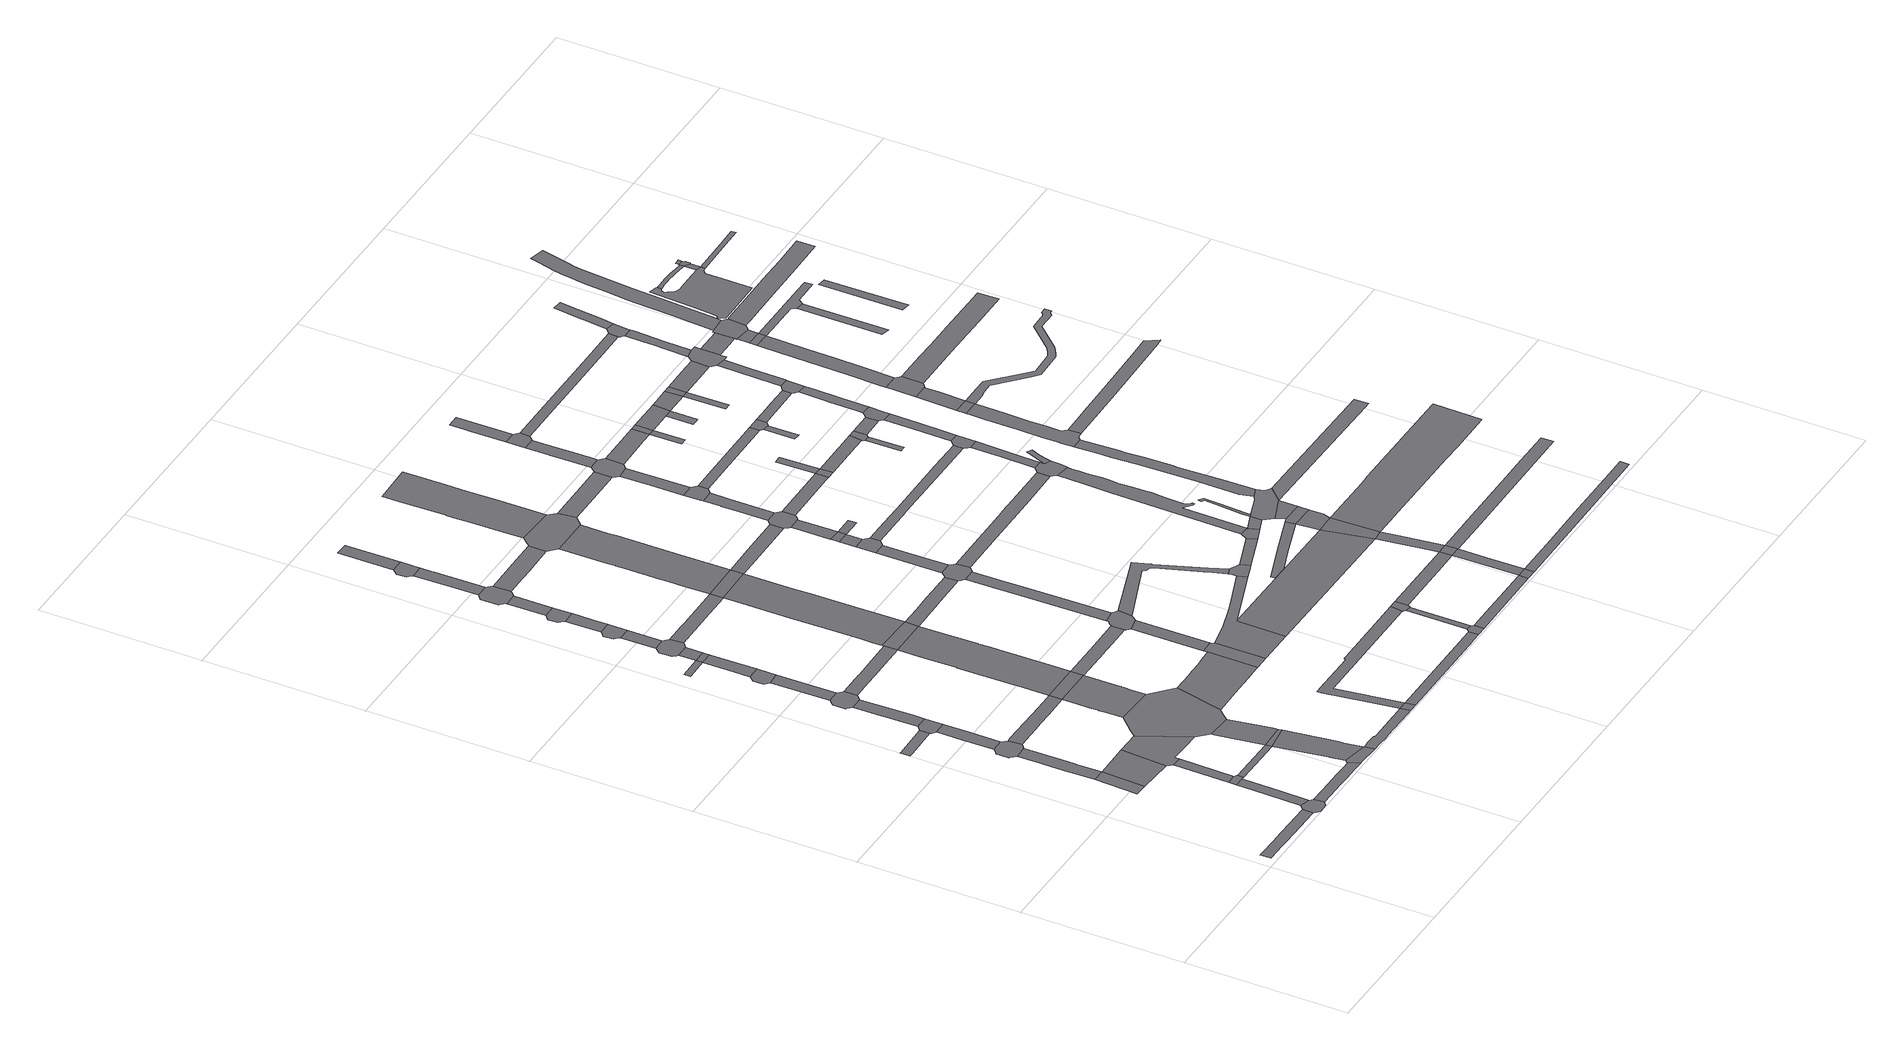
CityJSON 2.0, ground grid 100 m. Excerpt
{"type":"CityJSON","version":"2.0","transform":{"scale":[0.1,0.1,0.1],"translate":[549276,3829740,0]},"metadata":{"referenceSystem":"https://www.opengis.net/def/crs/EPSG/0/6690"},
"CityObjects":{
"road1":{"type":"Road","attributes":{"RoadStructureAttribute.sectionType":"1"},"geometry":[{"type":"MultiSurface","lod":"1","boundaries":[[[0,1,2,3,4,5,6,7,8,9,10,11,12]]]}]},
"road2":{"type":"Road","geometry":[{"type":"MultiSurface","lod":"1","boundaries":[[[13,14,15,12,11,16,17,18,19,20,21,22]]]}]},
"road3":{"type":"Road","geometry":[{"type":"MultiSurface","lod":"1","boundaries":[[[23,24,25,26,27]]]}]},
"road4":{"type":"Road","attributes":{"RoadStructureAttribute.sectionType":"1"},"geometry":[{"type":"MultiSurface","lod":"1","boundaries":[[[28,29,13,22,30,31]]]}]},
"road5":{"type":"Road","attributes":{"RoadStructureAttribute.sectionType":"1"},"geometry":[{"type":"MultiSurface","lod":"1","boundaries":[[[32,33,34,35,36,37,38,39,40,41,23,27]]]}]},
"road6":{"type":"Road","attributes":{"function":"2","RoadStructureAttribute.sectionType":"1"},"geometry":[{"type":"MultiSurface","lod":"1","boundaries":[[[27,26,42,43]]]}]},
"road7":{"type":"Road","attributes":{"RoadStructureAttribute.sectionType":"1"},"geometry":[{"type":"MultiSurface","lod":"1","boundaries":[[[44,45,46,47,48,49]]]}]},
"road8":{"type":"Road","geometry":[{"type":"MultiSurface","lod":"1","boundaries":[[[50,51,52,53,28,31,54,55,56]]]}]},
"road9":{"type":"Road","geometry":[{"type":"MultiSurface","lod":"1","boundaries":[[[57,58,59,60,61,62,36,35,63,64,65]]]}]},
"road10":{"type":"Road","attributes":{"RoadStructureAttribute.sectionType":"1"},"geometry":[{"type":"MultiSurface","lod":"1","boundaries":[[[66,53,52,67]]]}]},
"road11":{"type":"Road","attributes":{"RoadStructureAttribute.sectionType":"1"},"geometry":[{"type":"MultiSurface","lod":"1","boundaries":[[[68,69,70,21,20,71,72,73,74,75,76,77]]]}]},
"road12":{"type":"Road","attributes":{"RoadStructureAttribute.sectionType":"1"},"geometry":[{"type":"MultiSurface","lod":"1","boundaries":[[[78,79,80,81,58,57,82,83]]]}]},
"road13":{"type":"Road","geometry":[{"type":"MultiSurface","lod":"1","boundaries":[[[84,85,44,49,86,78,83,87]]]}]},
"road14":{"type":"Road","attributes":{"RoadStructureAttribute.sectionType":"1"},"geometry":[{"type":"MultiSurface","lod":"1","boundaries":[[[56,55,88,89]]]}]},
"road15":{"type":"Road","geometry":[{"type":"MultiSurface","lod":"1","boundaries":[[[43,42,90,91,66,67,92,93,94,95]]]}]},
"road16":{"type":"Road","attributes":{"RoadStructureAttribute.sectionType":"1"},"geometry":[{"type":"MultiSurface","lod":"1","boundaries":[[[96,97,98,99,100,101,102,103,104,84,87]]]}]},
"road17":{"type":"Road","geometry":[{"type":"MultiSurface","lod":"1","boundaries":[[[105,106,107,108,109,110,111,99,98,112,113,114]]]}]},
"road18":{"type":"Road","attributes":{"RoadStructureAttribute.sectionType":"1"},"geometry":[{"type":"MultiSurface","lod":"1","boundaries":[[[115,116,117,65,64,118,119,120,121,122,123]]]}]},
"road19":{"type":"Road","geometry":[{"type":"MultiSurface","lod":"1","boundaries":[[[124,125,126,77,76,127,128,129,130]]]}]},
"road20":{"type":"Road","attributes":{"RoadStructureAttribute.sectionType":"1"},"geometry":[{"type":"MultiSurface","lod":"1","boundaries":[[[131,132,133,134,135,107,106]]]}]},
"road21":{"type":"Road","attributes":{"RoadStructureAttribute.sectionType":"1"},"geometry":[{"type":"MultiSurface","lod":"1","boundaries":[[[136,137,138,139,140,88,141,142,143,124,130]]]}]},
"road22":{"type":"Road","geometry":[{"type":"MultiSurface","lod":"1","boundaries":[[[144,89,88,140]]]}]},
"road23":{"type":"Road","geometry":[{"type":"MultiSurface","lod":"1","boundaries":[[[145,146,147,148,149,135,134,150]]]}]},
"road24":{"type":"Road","attributes":{"RoadStructureAttribute.sectionType":"1"},"geometry":[{"type":"MultiSurface","lod":"1","boundaries":[[[151,152,153,89,144,154,155]]]}]},
"road25":{"type":"Road","geometry":[{"type":"MultiSurface","lod":"1","boundaries":[[[156,157,158,159,160,161]]]}]},
"road26":{"type":"Road","geometry":[{"type":"MultiSurface","lod":"1","boundaries":[[[162,163,95,94,151,155,164,165,166,167,168,169]]]}]},
"road27":{"type":"Road","attributes":{"RoadStructureAttribute.sectionType":"1"},"geometry":[{"type":"MultiSurface","lod":"1","boundaries":[[[161,170,171,145,150,172,173]]]}]},
"road28":{"type":"Road","geometry":[{"type":"MultiSurface","lod":"1","boundaries":[[[156,161,173,174]]]}]},
"road29":{"type":"Road","attributes":{"RoadStructureAttribute.sectionType":"1"},"geometry":[{"type":"MultiSurface","lod":"1","boundaries":[[[175,176,177,156,174]]]}]},
"road30":{"type":"Road","attributes":{"RoadStructureAttribute.sectionType":"1"},"geometry":[{"type":"MultiSurface","lod":"1","boundaries":[[[178,179,180,181,182,183,114,113,184,185,186,187,188]]]}]},
"road31":{"type":"Road","geometry":[{"type":"MultiSurface","lod":"1","boundaries":[[[189,190,191,192,193,194,176,175,195,196,197]]]}]},
"road32":{"type":"Road","attributes":{"RoadStructureAttribute.sectionType":"1"},"geometry":[{"type":"MultiSurface","lod":"1","boundaries":[[[122,198,199,200,201,202,203,162,169,204,205,206,207,208,209,210]]]}]},
"road33":{"type":"Road","attributes":{"RoadStructureAttribute.sectionType":"1"},"geometry":[{"type":"MultiSurface","lod":"1","boundaries":[[[211,212,213,214,215,128,127,216,217,218,219,220,221,222,223]]]}]},
"road34":{"type":"Road","attributes":{"RoadStructureAttribute.sectionType":"1"},"geometry":[{"type":"MultiSurface","lod":"1","boundaries":[[[224,190,189,225]]]}]},
"road35":{"type":"Road","geometry":[{"type":"MultiSurface","lod":"1","boundaries":[[[123,122,210,226]]]}]},
"road36":{"type":"Road","geometry":[{"type":"MultiSurface","lod":"1","boundaries":[[[227,228,229,230,231,232,224,225,233]]]}]},
"road37":{"type":"Road","attributes":{"RoadStructureAttribute.sectionType":"1"},"geometry":[{"type":"MultiSurface","lod":"1","boundaries":[[[234,235,236,237,238,239,227,233]]]}]},
"road38":{"type":"Road","geometry":[{"type":"MultiSurface","lod":"1","boundaries":[[[240,241,242,243,244,245,246,247,238,237]]]}]},
"road39":{"type":"Road","attributes":{"RoadStructureAttribute.sectionType":"1"},"geometry":[{"type":"MultiSurface","lod":"1","boundaries":[[[248,249,250,251,252,253,254,255,187,256,257,258,259,260,261,262,263,123,226]]]}]},
"road40":{"type":"Road","geometry":[{"type":"MultiSurface","lod":"1","boundaries":[[[223,222,264,265]]]}]},
"road41":{"type":"Road","attributes":{"RoadStructureAttribute.sectionType":"1"},"geometry":[{"type":"MultiSurface","lod":"1","boundaries":[[[266,267,268,243,242]]]}]},
"road42":{"type":"Road","attributes":{"function":"2","RoadStructureAttribute.sectionType":"1"},"geometry":[{"type":"MultiSurface","lod":"1","boundaries":[[[269,270,271,272,273,274,275,276,167,166,277,278,279,280,281,282]]]}]},
"road43":{"type":"Road","attributes":{"RoadStructureAttribute.sectionType":"1"},"geometry":[{"type":"MultiSurface","lod":"1","boundaries":[[[283,284,285,286,197,196,287,288,289,290,291,292]]]}]},
"road44":{"type":"Road","geometry":[{"type":"MultiSurface","lod":"1","boundaries":[[[293,294,295,296,297,298,299,268,267,300,301,302,303,304,305]]]}]},
"road45":{"type":"Road","geometry":[{"type":"MultiSurface","lod":"1","boundaries":[[[306,188,187,255,307]]]}]},
"road46":{"type":"Road","attributes":{"RoadStructureAttribute.sectionType":"1"},"geometry":[{"type":"MultiSurface","lod":"1","boundaries":[[[308,309,310,311,312,293,305]]]}]},
"road47":{"type":"Road","attributes":{"RoadStructureAttribute.sectionType":"1"},"geometry":[{"type":"MultiSurface","lod":"1","boundaries":[[[313,314,315,316,317,226,210,318,319,320,321,322,323]]]}]},
"road48":{"type":"Road","geometry":[{"type":"MultiSurface","lod":"1","boundaries":[[[324,325,326,327,328,329,330,311,310]]]}]},
"road49":{"type":"Road","attributes":{"RoadStructureAttribute.sectionType":"1"},"geometry":[{"type":"MultiSurface","lod":"1","boundaries":[[[331,332,333,334,335,336,337,338,291,339,340,341,342,343,344,306,307]]]}]},
"road50":{"type":"Road","attributes":{"RoadStructureAttribute.sectionType":"1"},"geometry":[{"type":"MultiSurface","lod":"1","boundaries":[[[345,346,326,325,347,348]]]}]},
"road51":{"type":"Road","geometry":[{"type":"MultiSurface","lod":"1","boundaries":[[[349,282,281,350,351,352,353]]]}]},
"road52":{"type":"Road","attributes":{"RoadStructureAttribute.sectionType":"1"},"geometry":[{"type":"MultiSurface","lod":"1","boundaries":[[[354,302,301,355,356,357,358,359,360]]]}]},
"road53":{"type":"Road","attributes":{"RoadStructureAttribute.sectionType":"1"},"geometry":[{"type":"MultiSurface","lod":"1","boundaries":[[[361,265,264,362,363,364,365]]]}]},
"road54":{"type":"Road","attributes":{"RoadStructureAttribute.sectionType":"1"},"geometry":[{"type":"MultiSurface","lod":"1","boundaries":[[[366,367,349,353]]]}]},
"road55":{"type":"Road","attributes":{"RoadStructureAttribute.sectionType":"1"},"geometry":[{"type":"MultiSurface","lod":"1","boundaries":[[[368,369,370,371,372,373,374,375,376,377,223,265,378,379,380,381]]]}]},
"road56":{"type":"Road","geometry":[{"type":"MultiSurface","lod":"1","boundaries":[[[382,292,291,338]]]}]},
"road57":{"type":"Road","attributes":{"RoadStructureAttribute.sectionType":"1"},"geometry":[{"type":"MultiSurface","lod":"1","boundaries":[[[383,384,385,386,307,255,387,388,389]]]}]},
"road58":{"type":"Road","geometry":[{"type":"MultiSurface","lod":"1","boundaries":[[[390,391,392,393,394,395,323,322,396,367,366,397,398,399]]]}]},
"road59":{"type":"Road","attributes":{"RoadStructureAttribute.sectionType":"1"},"geometry":[{"type":"MultiSurface","lod":"1","boundaries":[[[400,401,402,403,404,405,406,407,408,292,382,409,410,411,412]]]}]},
"road60":{"type":"Road","attributes":{"RoadStructureAttribute.sectionType":"1"},"geometry":[{"type":"MultiSurface","lod":"1","boundaries":[[[413,414,415,416,417,418,392,391]]]}]},
"road61":{"type":"Road","attributes":{"RoadStructureAttribute.sectionType":"1"},"geometry":[{"type":"MultiSurface","lod":"1","boundaries":[[[419,420,421,422,423,351,350,424,425,426,427]]]}]},
"road62":{"type":"Road","geometry":[{"type":"MultiSurface","lod":"1","boundaries":[[[428,429,430,360,359,431,400,412,432,433,434,435,436,437]]]}]},
"road63":{"type":"Road","geometry":[{"type":"MultiSurface","lod":"1","boundaries":[[[438,439,440,441,442,443,444,383,389,445,446,416,415,447,448,449]]]}]},
"road64":{"type":"Road","attributes":{"RoadStructureAttribute.sectionType":"1"},"geometry":[{"type":"MultiSurface","lod":"1","boundaries":[[[450,451,382,338,452,453,454,455,456,457]]]}]},
"road65":{"type":"Road","geometry":[{"type":"MultiSurface","lod":"1","boundaries":[[[458,459,365,364,460,461,462,463]]]}]},
"road66":{"type":"Road","attributes":{"RoadStructureAttribute.sectionType":"1"},"geometry":[{"type":"MultiSurface","lod":"1","boundaries":[[[464,465,440,439,466,467,468]]]}]},
"road67":{"type":"Road","attributes":{"RoadStructureAttribute.sectionType":"1"},"geometry":[{"type":"MultiSurface","lod":"1","boundaries":[[[469,470,471,472,473,474,475,476,399,398,477,478,479,480,481,482,483,484,485,486,487,488]]]}]},
"road68":{"type":"Road","attributes":{"RoadStructureAttribute.sectionType":"1"},"geometry":[{"type":"MultiSurface","lod":"1","boundaries":[[[489,458,463,490]]]}]},
"road69":{"type":"Road","attributes":{"RoadStructureAttribute.sectionType":"1"},"geometry":[{"type":"MultiSurface","lod":"1","boundaries":[[[491,492,493,494,495,496,497,498,499,500,501,502,428,437]]]}]},
"road70":{"type":"Road","geometry":[{"type":"MultiSurface","lod":"1","boundaries":[[[503,381,380,504,489,490,505,506,507]]]}]},
"road71":{"type":"Road","geometry":[{"type":"MultiSurface","lod":"1","boundaries":[[[508,464,468,509,510,511,512,513]]]}]},
"road72":{"type":"Road","attributes":{"RoadStructureAttribute.sectionType":"1"},"geometry":[{"type":"MultiSurface","lod":"1","boundaries":[[[514,508,513,515]]]}]},
"road73":{"type":"Road","geometry":[{"type":"MultiSurface","lod":"1","boundaries":[[[516,517,518,514,515,519]]]}]},
"road74":{"type":"Road","attributes":{"RoadStructureAttribute.sectionType":"1"},"geometry":[{"type":"MultiSurface","lod":"1","boundaries":[[[520,521,516,519,522,523]]]}]},
"road75":{"type":"Road","attributes":{"function":"2","RoadStructureAttribute.sectionType":"1"},"geometry":[{"type":"MultiSurface","lod":"1","boundaries":[[[425,424,524,525]]]}]},
"road76":{"type":"Road","geometry":[{"type":"MultiSurface","lod":"1","boundaries":[[[526,527,528,519,515]]]}]},
"road77":{"type":"Road","geometry":[{"type":"MultiSurface","lod":"1","boundaries":[[[529,530,531,532,533,450,457,534,535,520,523,536,537,538]]]}]},
"road78":{"type":"Road","attributes":{"RoadStructureAttribute.sectionType":"1"},"geometry":[{"type":"MultiSurface","lod":"1","boundaries":[[[539,540,541,461,460,542,543,544]]]}]},
"road79":{"type":"Road","attributes":{"RoadStructureAttribute.sectionType":"1"},"geometry":[{"type":"MultiSurface","lod":"1","boundaries":[[[545,434,433,546,547,548]]]}]},
"road80":{"type":"Road","geometry":[{"type":"MultiSurface","lod":"1","boundaries":[[[549,550,488,487,551,419,427,552,553,554]]]}]},
"road81":{"type":"Road","attributes":{"RoadStructureAttribute.sectionType":"1"},"geometry":[{"type":"MultiSurface","lod":"1","boundaries":[[[555,556,557,558,559,560,561,562,563,531,530]]]}]},
"road82":{"type":"Road","attributes":{"RoadStructureAttribute.sectionType":"1"},"geometry":[{"type":"MultiSurface","lod":"1","boundaries":[[[507,506,564,565,566,567,568]]]}]},
"road83":{"type":"Road","geometry":[{"type":"MultiSurface","lod":"1","boundaries":[[[569,570,571,572,560,559,573,574,575]]]}]},
"road84":{"type":"Road","attributes":{"RoadStructureAttribute.sectionType":"1"},"geometry":[{"type":"MultiSurface","lod":"1","boundaries":[[[576,554,553,577]]]}]},
"road85":{"type":"Road","attributes":{"RoadStructureAttribute.sectionType":"1"},"geometry":[{"type":"MultiSurface","lod":"1","boundaries":[[[578,579,580,581,582,571,570]]]}]},
"road86":{"type":"Road","attributes":{"RoadStructureAttribute.sectionType":"1"},"geometry":[{"type":"MultiSurface","lod":"1","boundaries":[[[583,584,585,586,587,449,448,588,589,590,591]]]}]},
"road87":{"type":"Road","attributes":{"RoadStructureAttribute.sectionType":"1"},"geometry":[{"type":"MultiSurface","lod":"1","boundaries":[[[592,593,594,595,596,597,598]]]}]},
"road88":{"type":"Road","attributes":{"RoadStructureAttribute.sectionType":"1"},"geometry":[{"type":"MultiSurface","lod":"1","boundaries":[[[599,600,538,537,601,602,603]]]}]},
"road89":{"type":"Road","geometry":[{"type":"MultiSurface","lod":"1","boundaries":[[[604,605,544,543,606]]]}]},
"road90":{"type":"Road","geometry":[{"type":"MultiSurface","lod":"1","boundaries":[[[607,608,609,610,611,612,613,548,547,614,615,616,581,580,617,618,619,620]]]}]},
"road91":{"type":"Road","attributes":{"RoadStructureAttribute.sectionType":"1"},"geometry":[{"type":"MultiSurface","lod":"1","boundaries":[[[605,621,622,623,567,624,625,544]]]}]},
"road92":{"type":"Road","geometry":[{"type":"MultiSurface","lod":"1","boundaries":[[[626,576,577,627,628]]]}]},
"road93":{"type":"Road","attributes":{"RoadStructureAttribute.sectionType":"1"},"geometry":[{"type":"MultiSurface","lod":"1","boundaries":[[[629,630,631,632,633,634,635,636,637,610,609]]]}]},
"road94":{"type":"Road","attributes":{"RoadStructureAttribute.sectionType":"1"},"geometry":[{"type":"MultiSurface","lod":"1","boundaries":[[[638,639,640,641,511,510,642,643,644,645,646,647,648,649]]]}]},
"road95":{"type":"Road","geometry":[{"type":"MultiSurface","lod":"1","boundaries":[[[650,568,567,623]]]}]},
"road96":{"type":"Road","attributes":{"RoadStructureAttribute.sectionType":"1"},"geometry":[{"type":"MultiSurface","lod":"1","boundaries":[[[651,652,653,568,650]]]}]},
"road97":{"type":"Road","geometry":[{"type":"MultiSurface","lod":"1","boundaries":[[[654,628,627,655]]]}]},
"road98":{"type":"Road","geometry":[{"type":"MultiSurface","lod":"1","boundaries":[[[656,657,658,659,634,633,660,661,662]]]}]},
"road99":{"type":"Road","geometry":[{"type":"MultiSurface","lod":"1","boundaries":[[[603,602,663,664]]]}]},
"road100":{"type":"Road","geometry":[{"type":"MultiSurface","lod":"1","boundaries":[[[665,525,524,653,652]]]}]},
"road101":{"type":"Road","attributes":{"RoadStructureAttribute.sectionType":"1"},"geometry":[{"type":"MultiSurface","lod":"1","boundaries":[[[666,667,668,658,657,669,670]]]}]},
"road102":{"type":"Road","attributes":{"RoadStructureAttribute.sectionType":"1"},"geometry":[{"type":"MultiSurface","lod":"1","boundaries":[[[671,672,620,619,673,674,675]]]}]},
"road103":{"type":"Road","attributes":{"RoadStructureAttribute.sectionType":"1"},"geometry":[{"type":"MultiSurface","lod":"1","boundaries":[[[676,677,678,679,575,574,680,681]]]}]},
"road104":{"type":"Road","attributes":{"RoadStructureAttribute.sectionType":"1"},"geometry":[{"type":"MultiSurface","lod":"1","boundaries":[[[682,683,684,685,603,664]]]}]},
"road105":{"type":"Road","attributes":{"RoadStructureAttribute.sectionType":"1"},"geometry":[{"type":"MultiSurface","lod":"1","boundaries":[[[598,525,665,686,687]]]}]},
"road106":{"type":"Road","attributes":{"RoadStructureAttribute.sectionType":"1"},"geometry":[{"type":"MultiSurface","lod":"1","boundaries":[[[688,689,690,691,692,626,628,693,694,695,696,697,698,699,700,701,702,703,704,705,706,707,708,709,710,711,712,713,714,715,716,717,718,719]]]}]},
"road107":{"type":"Road","geometry":[{"type":"MultiSurface","lod":"1","boundaries":[[[720,592,598,687,721]]]}]},
"road108":{"type":"Road","attributes":{"RoadStructureAttribute.sectionType":"1"},"geometry":[{"type":"MultiSurface","lod":"1","boundaries":[[[722,723,724,725,726,727,728,729,654,730]]]}]},
"road109":{"type":"Road","attributes":{"RoadStructureAttribute.sectionType":"1"},"geometry":[{"type":"MultiSurface","lod":"1","boundaries":[[[731,732,720,721]]]}]},
"road110":{"type":"Road","geometry":[{"type":"MultiSurface","lod":"1","boundaries":[[[733,734,735,674]]]}]},
"road111":{"type":"Road","geometry":[{"type":"MultiSurface","lod":"1","boundaries":[[[736,737,738,739,740,741,742,730,654,655,732,731,743]]]}]},
"road112":{"type":"Road","attributes":{"RoadStructureAttribute.sectionType":"1"},"geometry":[{"type":"MultiSurface","lod":"1","boundaries":[[[744,745,664,663,746,747,748]]]}]},
"road113":{"type":"Road","geometry":[{"type":"MultiSurface","lod":"1","boundaries":[[[675,674,735,749]]]}]},
"road114":{"type":"Road","geometry":[{"type":"MultiSurface","lod":"1","boundaries":[[[750,751,591,590,752,753,688,719,754,755,756,757,758]]]}]},
"road115":{"type":"Road","geometry":[{"type":"MultiSurface","lod":"1","boundaries":[[[759,760,761,762,763,764]]]}]},
"road116":{"type":"Road","geometry":[{"type":"MultiSurface","lod":"1","boundaries":[[[765,766,749,735,767,768,769,770]]]}]},
"road117":{"type":"Road","attributes":{"RoadStructureAttribute.sectionType":"1"},"geometry":[{"type":"MultiSurface","lod":"1","boundaries":[[[771,772,773,774,775,776]]]}]},
"road118":{"type":"Road","geometry":[{"type":"MultiSurface","lod":"1","boundaries":[[[768,777,778,779,769]]]}]},
"road119":{"type":"Road","attributes":{"RoadStructureAttribute.sectionType":"1"},"geometry":[{"type":"MultiSurface","lod":"1","boundaries":[[[780,781,782,783,750,758,784,785,786]]]}]},
"road120":{"type":"Road","geometry":[{"type":"MultiSurface","lod":"1","boundaries":[[[787,676,681,759,764,788]]]}]},
"road121":{"type":"Road","geometry":[{"type":"MultiSurface","lod":"1","boundaries":[[[789,790,791,792,757,756]]]}]},
"road122":{"type":"Road","geometry":[{"type":"MultiSurface","lod":"1","boundaries":[[[748,747,793,776,775,794,795,796]]]}]},
"road123":{"type":"Road","attributes":{"RoadStructureAttribute.sectionType":"1"},"geometry":[{"type":"MultiSurface","lod":"1","boundaries":[[[797,798,799,604,606,800,801,802,803]]]}]},
"road124":{"type":"Road","attributes":{"RoadStructureAttribute.sectionType":"1"},"geometry":[{"type":"MultiSurface","lod":"1","boundaries":[[[804,805,806,807,808,809,810,811,812,813,814,815,816,817,818,741,740]]]}]},
"road125":{"type":"Road","geometry":[{"type":"MultiSurface","lod":"1","boundaries":[[[819,820,821,649,648,822,823,780,786,824,825]]]}]},
"road126":{"type":"Road","attributes":{"RoadStructureAttribute.sectionType":"1"},"geometry":[{"type":"MultiSurface","lod":"1","boundaries":[[[796,795,826,827]]]}]},
"road127":{"type":"Road","attributes":{"RoadStructureAttribute.sectionType":"1"},"geometry":[{"type":"MultiSurface","lod":"1","boundaries":[[[828,829,770,769,830]]]}]},
"road128":{"type":"Road","attributes":{"RoadStructureAttribute.sectionType":"1"},"geometry":[{"type":"MultiSurface","lod":"1","boundaries":[[[831,832,819,825,833,834,835]]]}]},
"road129":{"type":"Road","attributes":{"RoadStructureAttribute.sectionType":"1"},"geometry":[{"type":"MultiSurface","lod":"1","boundaries":[[[836,837,838,839,650,623,840,841,842]]]}]},
"road130":{"type":"Road","attributes":{"RoadStructureAttribute.sectionType":"1"},"geometry":[{"type":"MultiSurface","lod":"1","boundaries":[[[843,844,845,830]]]}]},
"road131":{"type":"Road","attributes":{"RoadStructureAttribute.sectionType":"1"},"geometry":[{"type":"MultiSurface","lod":"1","boundaries":[[[846,847,662,661,848,849,850,851,852]]]}]},
"road132":{"type":"Road","attributes":{"RoadStructureAttribute.sectionType":"1"},"geometry":[{"type":"MultiSurface","lod":"1","boundaries":[[[853,854,787,788,855,856,857]]]}]},
"road133":{"type":"Road","geometry":[{"type":"MultiSurface","lod":"1","boundaries":[[[858,828,830,845]]]}]},
"road134":{"type":"Road","geometry":[{"type":"MultiSurface","lod":"1","boundaries":[[[859,860,827,826,861,831,835,862,863]]]}]},
"road135":{"type":"Road","attributes":{"function":"2","RoadStructureAttribute.sectionType":"1"},"geometry":[{"type":"MultiSurface","lod":"1","boundaries":[[[864,865,866,867,868,665,652,869,870,871,872,873,874,875,876,877,878]]]}]},
"road136":{"type":"Road","attributes":{"RoadStructureAttribute.sectionType":"1"},"geometry":[{"type":"MultiSurface","lod":"1","boundaries":[[[879,880,881,882,883,884,885,886,887,813,812,888,889,890,891,892,893,894,895,896,897,898,899]]]}]},
"road137":{"type":"Road","attributes":{"RoadStructureAttribute.sectionType":"1"},"geometry":[{"type":"MultiSurface","lod":"1","boundaries":[[[900,901,902,903,859,863,904,905,906]]]}]},
"road138":{"type":"Road","attributes":{"RoadStructureAttribute.sectionType":"1"},"geometry":[{"type":"MultiSurface","lod":"1","boundaries":[[[743,731,907,908,909]]]}]},
"road139":{"type":"Road","attributes":{"RoadStructureAttribute.sectionType":"1"},"geometry":[{"type":"MultiSurface","lod":"1","boundaries":[[[910,858,845,911,912,913]]]}]},
"road140":{"type":"Road","geometry":[{"type":"MultiSurface","lod":"1","boundaries":[[[914,915,916,857,856,917,918,900,906,919]]]}]},
"road141":{"type":"Road","geometry":[{"type":"MultiSurface","lod":"1","boundaries":[[[920,879,899,921]]]}]},
"road142":{"type":"Road","attributes":{"RoadStructureAttribute.sectionType":"1"},"geometry":[{"type":"MultiSurface","lod":"1","boundaries":[[[922,923,920,921,924,925,926]]]}]},
"road143":{"type":"Road","attributes":{"RoadStructureAttribute.sectionType":"1"},"geometry":[{"type":"MultiSurface","lod":"1","boundaries":[[[927,928,929,930,931,914,919,932,933,934]]]}]},
"road144":{"type":"Road","geometry":[{"type":"MultiSurface","lod":"1","boundaries":[[[935,936,937,938,922,926,939,940,941,942,943]]]}]},
"road145":{"type":"Road","geometry":[{"type":"MultiSurface","lod":"1","boundaries":[[[944,945,946,947,948,913,912,949,927,934,950,951,952,953,954]]]}]},
"road146":{"type":"Road","attributes":{"RoadStructureAttribute.sectionType":"1"},"geometry":[{"type":"MultiSurface","lod":"1","boundaries":[[[955,956,957,958,959,947,946,960,961,962,963]]]}]},
"road147":{"type":"Road","attributes":{"RoadStructureAttribute.sectionType":"1"},"geometry":[{"type":"MultiSurface","lod":"1","boundaries":[[[964,965,966,967,968,969,935,943,970,971,972,973,974]]]}]},
"road148":{"type":"Road","attributes":{"RoadStructureAttribute.sectionType":"7"},"geometry":[{"type":"MultiSurface","lod":"1","boundaries":[[[975,954,953,976,977,978]]]}]},
"road149":{"type":"Road","geometry":[{"type":"MultiSurface","lod":"1","boundaries":[[[979,980,981,852,851,982,983,955,963,984,985]]]}]},
"road150":{"type":"Road","attributes":{"RoadStructureAttribute.sectionType":"1"},"geometry":[{"type":"MultiSurface","lod":"1","boundaries":[[[986,987,988,989,990,991,992,892,891,993,994,995,996,997,998]]]}]},
"road151":{"type":"Road","geometry":[{"type":"MultiSurface","lod":"1","boundaries":[[[999,964,974,1000]]]}]},
"road152":{"type":"Road","attributes":{"RoadStructureAttribute.sectionType":"1"},"geometry":[{"type":"MultiSurface","lod":"1","boundaries":[[[1001,999,1000,1002]]]}]},
"road153":{"type":"Road","attributes":{"RoadStructureAttribute.sectionType":"1"},"geometry":[{"type":"MultiSurface","lod":"1","boundaries":[[[1003,1004,1005,1006,979,985,1007,1008,1009]]]}]},
"road154":{"type":"Road","geometry":[{"type":"MultiSurface","lod":"1","boundaries":[[[1010,1011,1012,1013,978,977,1014,1001,1002,1015,1016,1017,1018,1019]]]}]},
"road155":{"type":"Road","attributes":{"RoadStructureAttribute.sectionType":"1"},"geometry":[{"type":"MultiSurface","lod":"1","boundaries":[[[1020,1021,1022,1023,1024,1025,1026,1027,1028,1029,921,899,1030,1031,1032,1033,1034,1035,1036,1037,1038,1039,1040,1041,1042]]]}]},
"road156":{"type":"Road","attributes":{"RoadStructureAttribute.sectionType":"1"},"geometry":[{"type":"MultiSurface","lod":"1","boundaries":[[[1043,1044,1045,1046,941,940,1047,1048,1049,1050,1051]]]}]},
"road157":{"type":"Road","attributes":{"RoadStructureAttribute.sectionType":"1"},"geometry":[{"type":"MultiSurface","lod":"1","boundaries":[[[1052,1053,1054,1055]]]}]},
"road158":{"type":"Road","geometry":[{"type":"MultiSurface","lod":"1","boundaries":[[[1056,1000,974,1057,1052,1055,1058,1059,1060]]]}]},
"road159":{"type":"Road","attributes":{"RoadStructureAttribute.sectionType":"1"},"geometry":[{"type":"MultiSurface","lod":"1","boundaries":[[[1061,1062,1063,1064,1065,1066,1067,1068,1069,1070,1071,1072,1073,1011,1010,1074,1075,1076,1077,1078,1079,1080,1081]]]}]},
"road160":{"type":"Road","geometry":[{"type":"MultiSurface","lod":"1","boundaries":[[[1082,1083,1084,1085,1086,1074,1087,1088,1089,1090,1091,1092,1093,1094,1095,1096,1097,1098,1099,1100,1101,1102,1103,1104,1105,1106,1107,1108,1109,1110]]]}]},
"road161":{"type":"Road","geometry":[{"type":"MultiSurface","lod":"1","boundaries":[[[1111,1112,1113,1114,1115,1116,1117,1108,1107,1118,1119,1120,1121,1122,1123,1124,1125,1126,1127]]]}]},
"road162":{"type":"Road","attributes":{"RoadStructureAttribute.sectionType":"1"},"geometry":[{"type":"MultiSurface","lod":"1","boundaries":[[[1128,1129,1130,1131]]]}]},
"road163":{"type":"Road","attributes":{"RoadStructureAttribute.sectionType":"1"},"geometry":[{"type":"MultiSurface","lod":"1","boundaries":[[[1132,1133,1134,1135,1019,1018,1136,1137,1138,1139,1140]]]}]},
"road164":{"type":"Road","geometry":[{"type":"MultiSurface","lod":"1","boundaries":[[[1126,1141,1095,1094,1142,1143]]]}]},
"road165":{"type":"Road","geometry":[{"type":"MultiSurface","lod":"1","boundaries":[[[1144,1127,1126,1143,1145,1146,1147,1148]]]}]},
"road166":{"type":"Road","geometry":[{"type":"MultiSurface","lod":"1","boundaries":[[[1149,1150,1144,1148]]]}]},
"road167":{"type":"Road","attributes":{"RoadStructureAttribute.sectionType":"1"},"geometry":[{"type":"MultiSurface","lod":"1","boundaries":[[[1151,1152,1094,1093,1153,1154]]]}]}
},
"vertices":[
[255,101,0],[239,101,0],[94,103,0],[80,104,0],[79,39,0],[84,39,0],[210,37,0],[237,36,0],[252,36,0],[409,33,0],[541,32,0],[558,32,0],[557,97,0],
[587,125,0],[578,117,0],[564,103,0],[586,3,0],[651,6,0],[658,12,0],[665,18,0],[674,25,0],[668,88,0],[649,106,0],
[280,1219,0],[268,954,0],[327,951,0],[348,950,0],[361,1219,0],
[594,519,0],[592,411,0],[652,284,0],[656,518,0],
[358,1376,0],[358,1380,0],[357,1469,0],[355,1693,0],[276,1690,0],[276,1596,0],[276,1595,0],[278,1478,0],[278,1379,0],[278,1375,0],
[573,939,0],[590,1221,0],
[239,2268,0],[10,2264,0],[8,2264,0],[8,2204,0],[30,2204,0],[239,2208,0],
[671,560,0],[666,564,0],[657,571,0],[595,566,0],[665,518,0],[671,518,0],[675,556,0],
[352,1832,0],[271,1831,0],[252,1812,0],[240,1801,0],[243,1722,0],[245,1722,0],[365,1701,0],[386,1720,0],[379,1802,0],
[600,906,0],[663,905,0],
[1008,84,0],[938,85,0],[770,87,0],[803,24,0],[855,24,0],[931,22,0],[1007,21,0],[1082,20,0],[1084,20,0],[1051,83,0],
[269,2181,0],[270,2007,0],[270,2005,0],[270,2004,0],[351,2027,0],[350,2182,0],
[269,2294,0],[250,2277,0],[248,2199,0],[349,2294,0],
[997,516,0],[994,553,0],
[581,930,0],[587,922,0],[663,935,0],[769,930,0],[880,925,0],[736,1221,0],
[349,2359,0],[345,2515,0],[340,2687,0],[261,2686,0],[263,2604,0],[265,2513,0],[265,2490,0],[265,2489,0],[268,2358,0],
[365,2802,0],[339,2827,0],[259,2826,0],[236,2801,0],[231,2796,0],[231,2715,0],[235,2712,0],[366,2713,0],[370,2718,0],[369,2799,0],
[828,1801,0],[731,1801,0],[407,1803,0],[579,1720,0],[596,1720,0],[693,1721,0],[731,1721,0],[853,1722,0],[854,1801,0],
[1071,104,0],[1070,103,0],[1068,102,0],[1235,12,0],[1229,71,0],[1225,71,0],[1225,72,0],
[337,2981,0],[337,2982,0],[335,3104,0],[334,3196,0],[254,3187,0],
[1221,100,0],[1220,104,0],[1207,193,0],[1204,220,0],[1157,539,0],[1000,516,0],[1055,196,0],[1056,192,0],
[1154,561,0],
[254,3310,0],[236,3290,0],[226,3280,0],[224,3220,0],[233,3210,0],[333,3311,0],
[947,858,0],[949,841,0],[994,555,0],[1149,593,0],[1104,849,0],
[252,3639,0],[179,3638,0],[107,3637,0],[107,3597,0],[180,3598,0],[252,3599,0],
[858,1353,0],[777,1265,0],[1121,869,0],[1164,921,0],[1168,921,0],[1238,1222,0],[1206,1252,0],[1107,1342,0],
[253,3471,0],[253,3448,0],[331,3539,0],[331,3600,0],
[331,3640,0],
[330,3746,0],[251,3744,0],[251,3743,0],
[692,2801,0],[548,2799,0],[535,2799,0],[521,2799,0],[520,2799,0],[499,2799,0],[500,2719,0],[572,2720,0],[693,2721,0],[843,2722,0],[843,2802,0],
[327,3886,0],[248,3883,0],[248,3882,0],[219,3850,0],[222,3770,0],[240,3754,0],[344,3759,0],[362,3776,0],[357,3857,0],
[854,1629,0],[855,1556,0],[856,1507,0],[856,1494,0],[857,1478,0],[857,1434,0],[1107,1352,0],[1107,1436,0],[1107,1479,0],[1107,1494,0],[1107,1496,0],[1106,1502,0],[1106,1724,0],
[1602,67,0],[1357,67,0],[1336,67,0],[1335,73,0],[1271,76,0],[1273,13,0],[1328,11,0],[1329,9,0],[1376,9,0],[1378,9,0],[1602,9,0],[1642,10,0],[1633,67,0],
[246,4098,0],[325,4098,0],
[1106,1803,0],
[244,4217,0],[225,4197,0],[214,4187,0],[217,4127,0],[227,4118,0],[245,4099,0],[324,4217,0],
[323,4309,0],[323,4328,0],[322,4386,0],[322,4434,0],[242,4433,0],[242,4404,0],
[321,4479,0],[321,4481,0],[320,4553,0],[241,4552,0],[220,4532,0],[210,4522,0],[214,4463,0],[224,4452,0],
[1106,1870,0],[1102,2135,0],[1102,2217,0],[1101,2295,0],[1098,2365,0],[1098,2367,0],[1095,2506,0],[1092,2725,0],[845,2584,0],[846,2564,0],[848,2364,0],[848,2362,0],[853,1992,0],[853,1990,0],[854,1842,0],[855,1801,0],
[1699,8,0],[1691,67,0],
[319,4670,0],[319,4789,0],[239,4788,0],
[1590,1230,0],[1583,1230,0],[1562,1229,0],[1528,1227,0],[1525,1227,0],[1479,1223,0],[1377,1223,0],[1376,1223,0],[1345,924,0],[1489,925,0],[1558,926,0],[1593,926,0],[1608,926,0],[1609,1230,0],
[829,3860,0],[529,3858,0],[491,3857,0],[490,3857,0],[490,3777,0],[492,3777,0],[663,3779,0],[829,3780,0],[831,3780,0],[830,3860,0],
[237,4962,0],[218,4945,0],[211,4939,0],[206,4934,0],[210,4823,0],[215,4819,0],[239,4793,0],[343,4816,0],[349,4822,0],[348,4930,0],[342,4936,0],[338,4940,0],[318,4960,0],
[842,2816,0],[1092,2806,0],
[314,5277,0],[314,5291,0],[313,5357,0],[233,5355,0],[236,5126,0],
[1531,1805,0],[1378,1804,0],[1376,1804,0],[1372,1804,0],[1331,1804,0],[1336,1724,0],[1370,1724,0],[1379,1724,0],[1529,1724,0],[1579,1724,0],[1578,1805,0],
[313,5361,0],[312,5477,0],[232,5476,0],[212,5455,0],[202,5444,0],[204,5384,0],[213,5375,0],
[1092,2826,0],[1091,2988,0],[1087,3113,0],[1085,3387,0],[1083,3487,0],[1081,3657,0],[1081,3767,0],[1081,3787,0],[832,3735,0],[835,3375,0],[839,3086,0],[842,2943,0],[842,2871,0],[842,2848,0],
[227,5816,0],[230,5637,0],[312,5519,0],[309,5815,0],
[1609,1257,0],[1702,926,0],[1703,1239,0],[1690,1250,0],[1690,1258,0],
[578,4932,0],[481,4823,0],[572,4823,0],[590,4823,0],[591,4823,0],[766,4826,0],[768,4934,0],
[2428,72,0],[2365,13,0],[2366,13,0],[2435,13,0],[2434,72,0],
[1687,1712,0],[1606,1697,0],
[2261,553,0],[1922,551,0],[1902,551,0],[1894,539,0],[1597,538,0],[1568,538,0],[1561,538,0],[1561,531,0],[1560,510,0],[1600,266,0],[1626,473,0],[2425,477,0],[2434,477,0],[2445,554,0],
[1080,3867,0],
[1559,2812,0],[1416,2810,0],[1348,2809,0],[1221,2808,0],[1284,2728,0],[1350,2729,0],[1562,2732,0],
[1720,1837,0],[1687,1859,0],[1608,1847,0],[1608,1837,0],[1596,1825,0],[1585,1812,0],[1586,1717,0],[1706,1741,0],[1712,1749,0],[1726,1839,0],
[818,4777,0],[822,4483,0],[823,4437,0],[823,4432,0],[824,4380,0],[827,4161,0],[827,4115,0],[827,4114,0],[828,4009,0],[1076,4172,0],[1072,4562,0],[1071,4612,0],[1070,4776,0],
[1677,2372,0],[1675,2530,0],[1673,2704,0],[1594,2703,0],[1597,2537,0],[1598,2372,0],
[2305,1422,0],[2131,1358,0],[2019,1318,0],[1849,1267,0],[1795,1257,0],[1933,925,0],[1937,1226,0],[2039,1263,0],[2326,1364,0],
[818,4993,0],[793,4963,0],[772,4939,0],[795,4799,0],[1094,4801,0],[1120,4828,0],[1109,4937,0],[1106,4941,0],[1093,4955,0],[1068,4984,0],
[1679,2834,0],[1668,2845,0],[1588,2842,0],[1588,2841,0],[1580,2833,0],[1575,2827,0],[1561,2813,0],[1576,2720,0],[1583,2713,0],[1684,2714,0],[1703,2732,0],[1698,2816,0],
[1551,3872,0],[1285,3869,0],[1082,3787,0],[1214,3788,0],[1215,3788,0],[1346,3789,0],[1350,3789,0],[1553,3791,0],
[2451,93,0],[2451,92,0],[2500,14,0],[2500,73,0],[2487,85,0],[2486,86,0],
[1585,3244,0],[1586,3114,0],[1667,2959,0],[1665,3125,0],[1664,3245,0],
[2300,1595,0],[2299,1597,0],[2189,1877,0],[2188,1881,0],[2172,1919,0],[2174,1920,0],[2151,1984,0],[2128,1977,0],[1729,1755,0],[2103,1895,0],[2109,1897,0],[2124,1879,0],[2154,1870,0],[2157,1863,0],[2162,1852,0],[2221,1693,0],[2256,1598,0],[2263,1580,0],[2303,1472,0],[2343,1487,0],
[2450,463,0],[2485,456,0],
[1063,5304,0],[1060,5465,0],[1058,5601,0],[1055,5856,0],[805,5850,0],[806,5749,0],[810,5528,0],[811,5465,0],[811,5462,0],[811,5412,0],[813,5313,0],[816,5090,0],
[2480,554,0],[2449,464,0],[2490,463,0],[2498,477,0],[2498,554,0],
[1584,3366,0],[1685,3267,0],[1695,3277,0],[1692,3337,0],[1682,3347,0],[1663,3367,0],
[1583,3466,0],[1662,3467,0],
[1583,3522,0],[1583,3521,0],[1583,3494,0],[1661,3517,0],
[1580,3761,0],[1581,3696,0],[1661,3564,0],[1660,3762,0],
[2959,922,0],[2894,1223,0],
[1782,3468,0],[1782,3494,0],[1782,3519,0],
[1670,3893,0],[1659,3904,0],[1580,3902,0],[1570,3892,0],[1564,3885,0],[1565,3778,0],[1571,3772,0],[1671,3773,0],[1690,3793,0],[1689,3873,0],
[3007,74,0],[2591,73,0],[2505,73,0],[2620,14,0],[3020,17,0],[3022,74,0],
[1332,4939,0],[1316,4830,0],[1540,4832,0],[1539,4941,0],
[2395,1463,0],[2367,1475,0],[2308,1459,0],[2402,1390,0],[2427,1399,0],[2406,1458,0],
[1658,4034,0],[1658,4122,0],[1658,4183,0],[1658,4191,0],[1657,4296,0],[1576,4294,0],[1578,4190,0],[1578,4186,0],[1580,4072,0],
[2508,477,0],[2592,478,0],[2890,479,0],[3018,480,0],[3015,556,0],
[1676,4394,0],[1654,4414,0],[1574,4413,0],[1576,4309,0],[1676,4314,0],[1688,4325,0],[1686,4384,0],
[2636,1539,0],[2661,1482,0],
[1653,4497,0],[1652,4581,0],[1648,4806,0],[1568,4800,0],[1571,4611,0],
[2365,2822,0],[2242,2820,0],[2241,2820,0],[2111,2819,0],[1963,2818,0],[2018,2736,0],[2399,2740,0],[2650,2742,0],[2653,2823,0],
[2873,1424,0],[2614,1337,0],[2384,1257,0],[2385,1229,0],[2481,1228,0],[2633,1282,0],[2879,1364,0],
[1958,3875,0],[1690,3873,0],[2051,3797,0],[2085,3797,0],[2084,3876,0],
[3089,76,0],[3088,76,0],[3088,18,0],
[1673,4950,0],[1667,4957,0],[1648,4977,0],[1566,4975,0],[1553,4957,0],[1547,4950,0],[1544,4948,0],[1544,4828,0],[1548,4823,0],[1555,4815,0],[1668,4828,0],[1670,4830,0],[1675,4835,0],[1678,4945,0],
[3087,282,0],[3087,283,0],[3087,481,0],[3018,426,0],[3022,90,0],
[2662,1582,0],[2746,1514,0],[2723,1576,0],
[1647,5023,0],[1646,5074,0],[1645,5158,0],[1644,5232,0],[1642,5374,0],[1562,5373,0],[1564,5231,0],[1564,5224,0],[1565,5138,0],
[2451,3339,0],[2002,3337,0],[1991,3337,0],[1857,3337,0],[1941,3278,0],[1962,3278,0],[2002,3279,0],[2336,3280,0],[2556,3280,0],[2557,3280,0],[2659,3280,0],[2661,3339,0],
[3082,558,0],
[3040,841,0],[3028,927,0],[2960,919,0],
[2826,1614,0],[2827,1543,0],
[1660,5473,0],[1641,5492,0],[1561,5491,0],[1562,5435,0],[1659,5393,0],[1668,5403,0],[1670,5463,0],
[2135,3797,0],[2134,3876,0],
[3016,1226,0],
[1558,5836,0],[1559,5743,0],[1559,5706,0],[1640,5503,0],[1636,5835,0],
[1861,4947,0],[1821,4947,0],[1911,4839,0],[1988,4839,0],[1987,4949,0],
[2297,4391,0],[2172,4389,0],[1848,4386,0],[1809,4386,0],[1939,4327,0],[2298,4331,0],
[2124,4119,0],[2124,4121,0],[2100,4119,0],[2077,4116,0],
[3031,1275,0],[3031,1362,0],
[2680,2713,0],[2680,2705,0],[2680,2703,0],[2675,2558,0],[2671,2382,0],[2728,1977,0],[2761,1948,0],[2773,1941,0],[2789,1934,0],[2793,1951,0],[2781,1956,0],[2773,1963,0],[2765,1978,0],[2763,2003,0],[2765,2048,0],[2767,2096,0],[2769,2141,0],[2773,2173,0],[2773,2201,0],[2773,2228,0],[2772,2266,0],[2770,2308,0],[2767,2351,0],[2766,2388,0],[2771,2431,0],[2773,2456,0],[2773,2493,0],[2767,2551,0],[2767,2593,0],[2769,2631,0],[2768,2676,0],[2771,2699,0],
[2896,1432,0],[3031,1430,0],
[2846,1662,0],[2854,1812,0],[2856,1914,0],[2833,1934,0],[2826,1914,0],[2844,1899,0],[2840,1804,0],[2828,1667,0],[2844,1619,0],
[3032,1550,0],[2872,1486,0],
[1989,4645,0],[2029,4646,0],[2028,4840,0],
[3088,1649,0],[3079,1659,0],[3074,1667,0],[3067,1684,0],[3063,1704,0],[3000,1682,0],[2976,1665,0],[3110,1632,0],
[2357,3878,0],[2351,3878,0],[2401,3800,0],[2472,3800,0],[2481,3879,0],
[2027,4949,0],
[2684,2852,0],[2674,2843,0],[2670,2723,0],[2679,2714,0],[2773,2718,0],[2778,2761,0],[2782,2808,0],[2741,2823,0],[2742,2851,0],
[2312,4316,0],[2316,4126,0],[2337,4123,0],[2357,4121,0],[2356,4124,0],[2355,4311,0],
[2189,4950,0],[2128,4950,0],[2165,4841,0],[2177,4841,0],[2232,4842,0],[2238,4951,0],
[2484,3566,0],[2485,3565,0],[2503,3566,0],[2522,3568,0],[2517,3785,0],[2482,3780,0],
[2177,4674,0],[2204,4674,0],[2232,4674,0],
[2690,3249,0],[2687,3088,0],[2687,3069,0],[2687,3068,0],[2744,2959,0],[2748,3118,0],[2751,3248,0],
[2380,4392,0],[2380,4333,0],
[2787,2841,0],[2799,2889,0],[2821,2944,0],[2793,2963,0],
[2479,3786,0],[2519,3787,0],[2529,3801,0],[2528,3880,0],
[4079,83,0],[3726,81,0],[3347,78,0],[3635,23,0],[3637,23,0],[4209,28,0],[4209,84,0],
[3061,1747,0],[3057,1871,0],[3057,1901,0],[3049,2173,0],[3049,2206,0],[3044,2386,0],[3038,2491,0],[3038,2526,0],[3028,2759,0],[2954,2756,0],[2960,2612,0],[2962,2535,0],[2969,2385,0],[2980,2007,0],[2980,1763,0],
[2692,3369,0],[2683,3359,0],[2672,3349,0],[2670,3269,0],[2677,3262,0],[2751,3280,0],[2753,3368,0],
[2675,3802,0],[2671,3881,0],
[2377,4953,0],[2375,4952,0],[2384,4843,0],
[2698,3781,0],[2695,3594,0],[2754,3443,0],[2757,3613,0],[2760,3779,0],
[3922,563,0],[3798,562,0],[3796,562,0],[3398,560,0],[3342,482,0],[4206,488,0],[4205,565,0],
[2386,4585,0],[2426,4586,0],[2424,4844,0],
[2456,5469,0],[1907,5465,0],[1949,5405,0],[2196,5407,0],[2478,5409,0],[2703,5411,0],[2712,5472,0],
[2551,4394,0],[2483,4393,0],[2442,4333,0],[2681,4337,0],[2683,4395,0],
[2423,4953,0],
[2701,3911,0],[2692,3902,0],[2690,3789,0],[2761,3828,0],[2763,3909,0],
[4202,1227,0],[3455,1227,0],[3386,1226,0],[3032,1226,0],[3030,1226,0],[3034,927,0],[3387,927,0],[3392,927,0],[3394,927,0],[3455,927,0],[3793,926,0],[3916,926,0],[4197,926,0],[4205,926,0],[4209,1227,0],
[2957,3417,0],[2956,3377,0],[2955,3294,0],[2953,3100,0],[2952,2942,0],[2951,2856,0],[2951,2831,0],[2952,2797,0],[2953,2773,0],[3031,2765,0],[3037,2771,0],[3046,2779,0],[3081,2780,0],[3079,2860,0],[3052,2891,0],[3052,2982,0],[3052,3079,0],[3053,3191,0],[3054,3238,0],[3056,3412,0],[3056,3415,0],
[2710,4308,0],[2707,4140,0],[2706,4124,0],[2702,3946,0],[2767,4083,0],[2770,4245,0],[2772,4306,0],
[4010,1537,0],[4051,1537,0],[4050,1625,0],
[2579,4955,0],[2612,4846,0],[2691,4847,0],[2694,4956,0],
[2713,4420,0],[2704,4412,0],[2696,4406,0],[2692,4326,0],[2698,4319,0],[2775,4419,0],
[2958,3477,0],[3057,3475,0],
[2964,3727,0],[2961,3589,0],[3062,3648,0],[3063,3725,0],[3063,3726,0],
[2723,4816,0],[2722,4811,0],[2718,4660,0],[2716,4584,0],[2714,4459,0],[2775,4431,0],[2779,4647,0],[2782,4805,0],
[2968,3912,0],[2967,3878,0],[2966,3796,0],[2965,3755,0],[3085,3745,0],[3094,3754,0],[3097,3885,0],[3069,3910,0],[3067,3912,0],
[2815,5001,0],[2793,5002,0],[2783,5002,0],[2722,4991,0],[2698,4961,0],[2701,4837,0],[2792,4805,0],[2814,4805,0],[2814,4842,0],[2814,4844,0],[2815,4964,0],
[2733,5383,0],[2730,5268,0],[2728,5207,0],[2726,5124,0],[2722,4997,0],[2783,5009,0],[2786,5171,0],[2793,5360,0],[2792,5383,0],
[2988,4711,0],[2987,4673,0],[2982,4482,0],[2978,4317,0],[2974,4143,0],[2969,3961,0],[3073,4114,0],[3078,4295,0],[3082,4451,0],[3086,4623,0],[3089,4708,0],
[2931,4965,0],[2925,4846,0],[2986,4846,0],[2984,4966,0],
[2742,5500,0],[2732,5490,0],[2722,5481,0],[2713,5401,0],[2724,5391,0],[2792,5395,0],[2803,5489,0],
[3997,2881,0],[3991,2881,0],[3883,2878,0],[3678,2873,0],[3472,2868,0],[3275,2864,0],[3246,2863,0],[3248,2784,0],[3447,2788,0],[4005,2802,0],[4020,2802,0],[4031,2803,0],[4047,2804,0],
[2989,4757,0],[3090,4755,0],
[2991,4834,0],[3092,4820,0],
[2781,5843,0],[2761,5666,0],[2761,5665,0],[2760,5654,0],[2812,5566,0],[2835,5780,0],[2842,5837,0],
[3102,4991,0],[2998,4981,0],[2990,4981,0],[2985,4981,0],[2986,4834,0],[3092,4822,0],[3102,4832,0],[3119,4847,0],[3122,4851,0],[3130,4964,0],
[3973,3494,0],[3957,3475,0],[3839,3472,0],[3692,3311,0],[3652,3286,0],[3631,3275,0],[3478,3269,0],[3448,3295,0],[3262,3475,0],[3180,3475,0],[3134,3415,0],[3179,3426,0],[3246,3427,0],[3420,3264,0],[3463,3226,0],[3643,3234,0],[3673,3250,0],[3719,3278,0],[3858,3431,0],[3976,3434,0],[3992,3452,0],[4013,3452,0],[4012,3494,0],
[3863,3884,0],[3673,3884,0],[3427,3884,0],[3305,3884,0],[3233,3754,0],[3473,3754,0],[3737,3754,0],[3978,3755,0],[3974,3885,0],
[3391,4678,0],[3394,4160,0],[3446,4150,0],[3441,4672,0],
[3600,4756,0],[3371,4708,0],[3465,4705,0],[3625,4707,0],[3624,4757,0],
[3128,6169,0],[3115,6113,0],[3086,5993,0],[3080,5968,0],[3077,5950,0],[3074,5933,0],[3070,5885,0],[3064,5854,0],[3059,5798,0],[3048,5669,0],[3032,5520,0],[3030,5483,0],[3017,5244,0],[3104,5019,0],[3113,5163,0],[3127,5374,0],[3140,5553,0],[3169,5886,0],[3174,5933,0],[3182,5964,0],[3225,6146,0],
[3156,5455,0],[3139,5194,0],[3129,5055,0],[3127,5032,0],[3122,5022,0],[3136,4977,0],[3220,4978,0],[3446,4982,0],[3445,5168,0],[3444,5268,0],[3466,5291,0],[3488,5292,0],[3488,5319,0],[3452,5324,0],[3352,5324,0],[3313,5324,0],[3276,5324,0],[3262,5324,0],[3235,5327,0],[3221,5335,0],[3198,5367,0],[3190,5380,0],[3187,5391,0],[3191,5402,0],[3197,5408,0],[3209,5412,0],[3208,5437,0],[3205,5440,0],[3203,5443,0],
[3445,5427,0],[3442,5427,0],[3378,5434,0],[3362,5435,0],[3305,5439,0],[3265,5438,0],[3240,5437,0],[3237,5414,0],[3241,5414,0],[3285,5415,0],[3305,5415,0],[3349,5412,0],[3376,5411,0],[3440,5403,0],[3448,5403,0],[3451,5404,0],[3450,5428,0],
[3641,4679,0],[3644,4169,0],[3699,4160,0],[3692,4673,0],
[3736,4969,0],[3542,4968,0],[3379,4966,0],[3140,4964,0],[3170,4851,0],[3404,4854,0],[3667,4856,0],[3944,4860,0],[3941,4971,0],
[3452,5368,0],[3487,5367,0],[3487,5381,0],
[3454,5432,0],[3493,5385,0],[3494,5417,0],[3488,5421,0],[3486,5432,0],
[3486,5457,0],[3452,5454,0],
[3856,5327,0],[3721,5324,0],[3735,5297,0],[3857,5299,0]
]}
